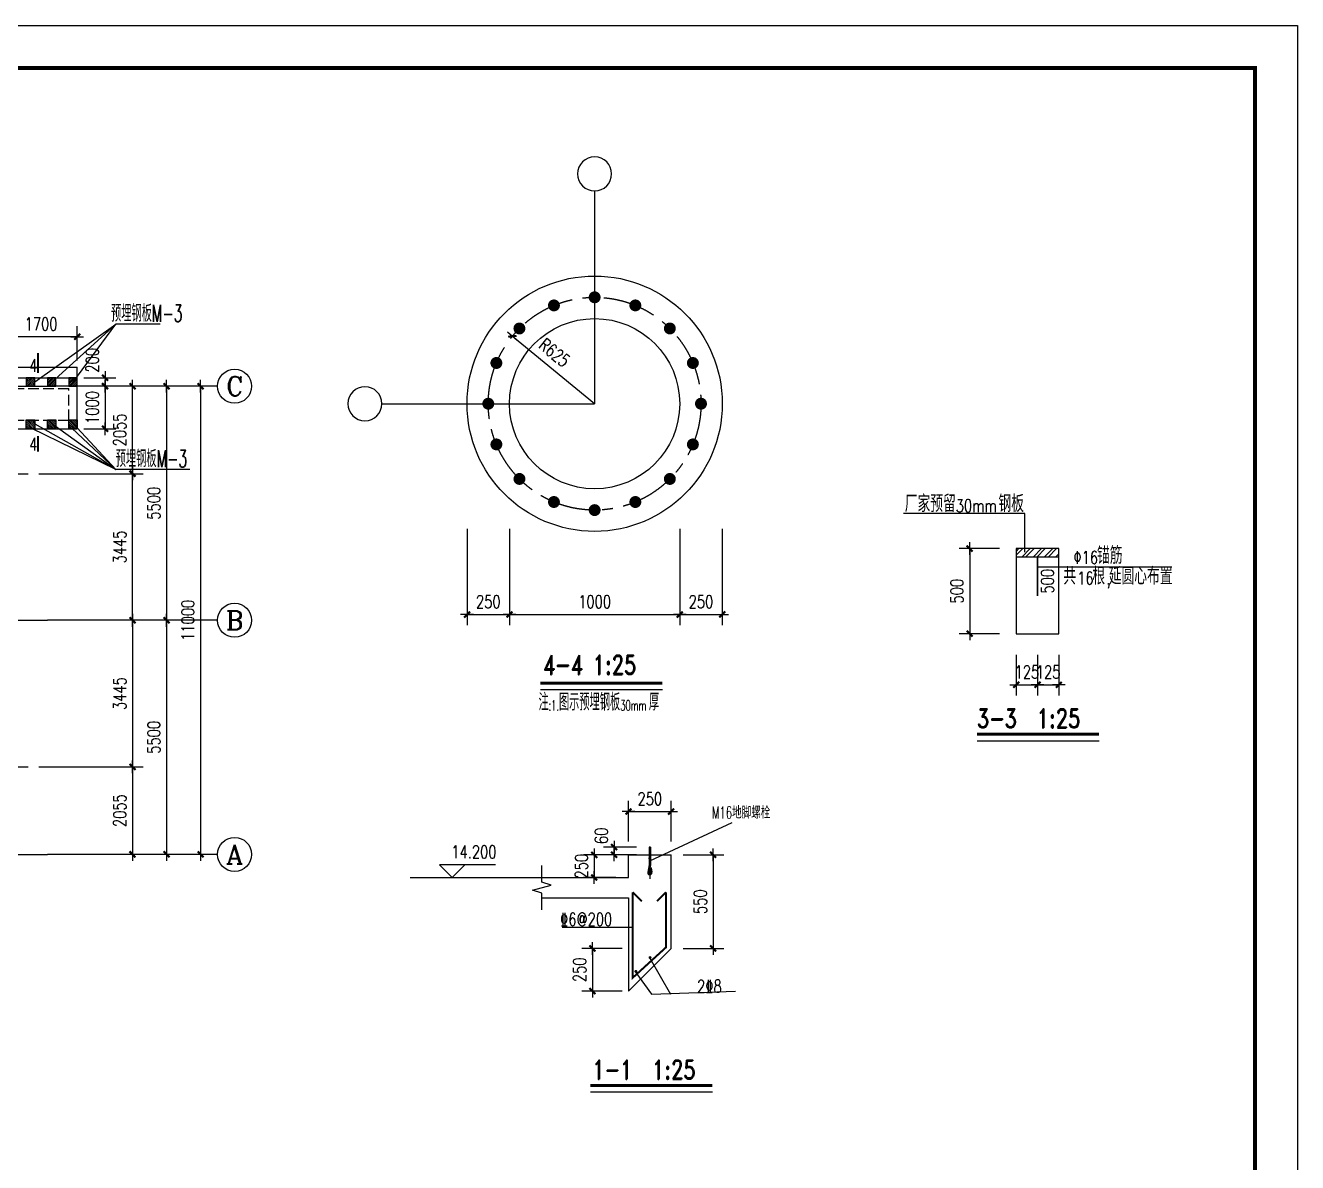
# Model space of a CAD drawing. Extents: x 1427168 to 1936200, y 1176778 to 1377202.
# Drawn here: x 1906298 to 1936200, y 1209965 to 1236683 of the extents above; entities that cross this region are included whole.
import ezdxf
from ezdxf.enums import TextEntityAlignment as Align

# ---------------------------------------------------------------- set-up
doc = ezdxf.new("R2010")
doc.units = 0
doc.header["$LTSCALE"] = 1000
doc.header["$MEASUREMENT"] = 0
for name, pattern in [('CENTER', [2, 1.25, -0.25, 0.25, -0.25]), ('DASH', [0.35, 0.25, -0.1]), ('DOTE', [2.42, 2, -0.2, 0.02, -0.2])]:
    doc.linetypes.add(name, pattern=pattern)
doc.layers.get('0').update_dxf_attribs({"linetype": 'CONTINUOUS'})
doc.layers.get('DEFPOINTS').update_dxf_attribs({"linetype": 'CONTINUOUS'})
for name, color, linetype in [('01粗实线层', 7, 'CONTINUOUS'), ('1轮廓实线层', 7, 'CONTINUOUS'), ('2', 2, 'CONTINUOUS'), ('2细线层', 4, 'CONTINUOUS'), ('3', 4, 'CONTINUOUS'), ('31', 4, 'DASH'), ('3中心线层', 1, 'CENTER'), ('5剖面线层', 2, 'CONTINUOUS'), ('6', 1, 'CONTINUOUS'), ('AXIS', 3, 'CONTINUOUS'), ('AXIS_TEXT', 7, 'CONTINUOUS'), ('DOTE', 1, 'DOTE'), ('PUB_DIM', 3, 'CONTINUOUS'), ('PUB_TEXT', 7, 'CONTINUOUS'), ('PUB_TITLE', 4, 'CONTINUOUS'), ('WA', 9, 'CONTINUOUS')]:
    doc.layers.add(name, color=color, linetype=linetype)
doc.styles.add('_HZTXT', font='txt.shx', dxfattribs={"width": 0.75, "bigfont": 'HZTXT.shx'})
doc.styles.add('_ROMAND', font='ROMAND.shx', dxfattribs={"width": 0.75})
doc.styles.add('_TXT', font='TXT.shx', dxfattribs={"width": 0.75})
doc.styles.add('_TXT1', font='TXT1.shx', dxfattribs={"width": 0.6})
doc.styles.add('COMPLEX', font='COMPLEX')
doc.styles.add('DIM_FONT', font='SIMPLEX.shx', dxfattribs={"width": 0.75})
doc.styles.add('PC_TEXTSTYLE', font='isocp.shx', dxfattribs={"width": 0.8, "bigfont": 'hzfs.shx'})
doc.dimstyles.new('25', dxfattribs={"dimtxt": 300, "dimasz": 1, "dimexe": 250, "dimexo": 300, "dimgap": 150, "dimtad": 1, "dimdec": 0, "dimlfac": 0.25, "dimzin": 0, "dimtxsty": 'DIM_FONT', "dimblk": '_DIMX', "dimcen": 0.09, "dimclrt": 7, "dimazin": 3, "dimtfac": 1, "dimtdec": 0, "dimtix": 1, "dimtmove": 0, "dimatfit": 3, "dimtolj": 1, "dimtzin": 0})
doc.dimstyles.new('AXIS', dxfattribs={"dimtxt": 300, "dimasz": 1, "dimexe": 250, "dimexo": 300, "dimgap": 150, "dimtad": 1, "dimdec": 0, "dimzin": 0, "dimtxsty": 'DIM_FONT', "dimblk": '_DIMX', "dimcen": 0.09, "dimse1": 1, "dimse2": 1, "dimclrt": 7, "dimazin": 3, "dimtfac": 1, "dimtdec": 0, "dimtix": 1, "dimtmove": 0, "dimatfit": 3, "dimtolj": 1, "dimtzin": 0})
doc.dimstyles.new('DIMA', dxfattribs={"dimtxt": 300, "dimasz": 1, "dimexe": 250, "dimexo": 300, "dimgap": 150, "dimtad": 1, "dimdec": 0, "dimzin": 0, "dimtxsty": 'DIM_FONT', "dimblk": '_DIMX', "dimcen": 0.09, "dimse1": 1, "dimclrt": 7, "dimazin": 3, "dimtfac": 1, "dimtdec": 0, "dimtix": 1, "dimtmove": 0, "dimatfit": 3, "dimtolj": 1, "dimtzin": 0})
doc.dimstyles.new('DIMB', dxfattribs={"dimtxt": 300, "dimasz": 1, "dimexe": 250, "dimexo": 300, "dimgap": 150, "dimtad": 1, "dimdec": 0, "dimzin": 0, "dimtxsty": 'DIM_FONT', "dimblk": '_DIMX', "dimcen": 0.09, "dimse2": 1, "dimclrt": 7, "dimazin": 3, "dimtfac": 1, "dimtdec": 0, "dimtix": 1, "dimtmove": 0, "dimatfit": 3, "dimtolj": 1, "dimtzin": 0})
doc.dimstyles.new('DIMN', dxfattribs={"dimtxt": 300, "dimasz": 1, "dimexe": 250, "dimexo": 300, "dimgap": 150, "dimtad": 1, "dimdec": 0, "dimzin": 0, "dimtxsty": 'DIM_FONT', "dimblk": '_DIMX', "dimcen": 0.09, "dimclrt": 7, "dimazin": 3, "dimtfac": 1, "dimtdec": 0, "dimtix": 1, "dimtmove": 0, "dimatfit": 3, "dimtolj": 1, "dimtzin": 0})
pattern_1 = [(45, (1615088.967, 1491730.806), (-22.4506403, 22.4506403), [])]
pattern_2 = [(315, (1615088.967, 963891.263), (-22.4506403, -22.4506403), [])]

# ---------------------------------------------------------------- blocks, each defined once
blk = doc.blocks.new('_DIMX')
blk.add_line((-150, 0), (150, 0))
at = {"const_width": 50}
blk.add_lwpolyline([(-70, -70), (70, 70)], dxfattribs=at)
blk = doc.blocks.new('*D159')
at = {"layer": 'AXIS', "color": 0}
blk.add_line((1909615, 1228205), (1909615, 1222707), dxfattribs=at)
at = {"layer": 'DEFPOINTS', "color": 0}
for p in [(1906815, 1228206), (1906815, 1222706), (1909615, 1222706)]:
    blk.add_point(p, dxfattribs=at)
at = {"layer": 'AXIS', "color": 0}
for p, rotation in [((1909615, 1228206), 90), ((1909615, 1222706), 270)]:
    blk.add_blockref('_DIMX', p, dxfattribs=dict(at, rotation=rotation))
at = {"layer": 'AXIS', "color": 7, "insert": (1909315, 1225456), "char_height": 300, "attachment_point": 5, "rotation": 90, "style": 'DIM_FONT'}
blk.add_mtext('\\A1;5500', dxfattribs=at)
blk = doc.blocks.new('*D160')
at = {"layer": 'AXIS', "color": 0}
blk.add_line((1909615, 1222705), (1909615, 1217207), dxfattribs=at)
at = {"layer": 'DEFPOINTS', "color": 0}
for p in [(1906815, 1222706), (1906815, 1217206), (1909615, 1217206)]:
    blk.add_point(p, dxfattribs=at)
at = {"layer": 'AXIS', "color": 0}
for p, rotation in [((1909615, 1222706), 90), ((1909615, 1217206), 270)]:
    blk.add_blockref('_DIMX', p, dxfattribs=dict(at, rotation=rotation))
at = {"layer": 'AXIS', "color": 7, "insert": (1909315, 1219956), "char_height": 300, "attachment_point": 5, "rotation": 90, "style": 'DIM_FONT'}
blk.add_mtext('\\A1;5500', dxfattribs=at)
blk = doc.blocks.new('*D161')
at = {"layer": 'AXIS', "color": 0}
blk.add_line((1910415, 1228205), (1910415, 1217207), dxfattribs=at)
at = {"layer": 'DEFPOINTS', "color": 0}
for p in [(1906815, 1228206), (1906815, 1217206), (1910415, 1217206)]:
    blk.add_point(p, dxfattribs=at)
at = {"layer": 'AXIS', "color": 0}
for p, rotation in [((1910415, 1228206), 90), ((1910415, 1217206), 270)]:
    blk.add_blockref('_DIMX', p, dxfattribs=dict(at, rotation=rotation))
at = {"layer": 'AXIS', "color": 7, "insert": (1910115, 1222706), "char_height": 300, "attachment_point": 5, "rotation": 90, "style": 'DIM_FONT'}
blk.add_mtext('\\A1;11000', dxfattribs=at)
blk = doc.blocks.new('_AXISO')
blk.add_circle((0, 0), 0.5)
at = {"layer": 'AXIS_TEXT', "style": 'COMPLEX', "width": 1.041667}
blk.add_attdef('A', text='', height=0.56, dxfattribs=at).set_placement((-0.25, -0.28), (0.25, -0.28), align=Align.FIT)
blk = doc.blocks.new('*D188')
at = {"layer": 'AXIS', "color": 0}
for p, q in [((1908815, 1222705), (1908815, 1219262)), ((1906815, 1219261), (1909065, 1219261))]:
    blk.add_line(p, q, dxfattribs=at)
at = {"layer": 'DEFPOINTS', "color": 0}
for p in [(1906515, 1222706), (1906515, 1219261), (1908815, 1219261)]:
    blk.add_point(p, dxfattribs=at)
at = {"layer": 'AXIS', "color": 0}
for p, rotation in [((1908815, 1222706), 90), ((1908815, 1219261), 270)]:
    blk.add_blockref('_DIMX', p, dxfattribs=dict(at, rotation=rotation))
at = {"layer": 'AXIS', "color": 7, "insert": (1908515, 1220984), "char_height": 300, "attachment_point": 5, "rotation": 90, "style": 'DIM_FONT'}
blk.add_mtext('\\A1;3445', dxfattribs=at)
blk = doc.blocks.new('*D189')
at = {"layer": 'AXIS', "color": 0}
for p, q in [((1906815, 1219261), (1909065, 1219261)), ((1908815, 1219260), (1908815, 1217207))]:
    blk.add_line(p, q, dxfattribs=at)
at = {"layer": 'DEFPOINTS', "color": 0}
for p in [(1906515, 1219261), (1906515, 1217206), (1908815, 1217206)]:
    blk.add_point(p, dxfattribs=at)
at = {"layer": 'AXIS', "color": 0}
for p, rotation in [((1908815, 1219261), 90), ((1908815, 1217206), 270)]:
    blk.add_blockref('_DIMX', p, dxfattribs=dict(at, rotation=rotation))
at = {"layer": 'AXIS', "color": 7, "insert": (1908515, 1218234), "char_height": 300, "attachment_point": 5, "rotation": 90, "style": 'DIM_FONT'}
blk.add_mtext('\\A1;2055', dxfattribs=at)
blk = doc.blocks.new('*D207')
at = {"layer": 'AXIS', "color": 0}
for p, q in [((1905815, 1228812), (1905815, 1229617)), ((1907515, 1228812), (1907515, 1229617)), ((1907514, 1229367), (1905816, 1229367))]:
    blk.add_line(p, q, dxfattribs=at)
at = {"layer": 'DEFPOINTS', "color": 0}
for p in [(1905815, 1229367), (1905815, 1228512), (1907515, 1228512)]:
    blk.add_point(p, dxfattribs=at)
at = {"layer": 'AXIS', "color": 0, "rotation": 180}
blk.add_blockref('_DIMX', (1905815, 1229367), dxfattribs=at)
at = {"layer": 'AXIS', "color": 0}
blk.add_blockref('_DIMX', (1907515, 1229367), dxfattribs=at)
at = {"layer": 'AXIS', "color": 7, "insert": (1906665, 1229667), "char_height": 300, "attachment_point": 5, "style": 'DIM_FONT'}
blk.add_mtext('\\A1;1700', dxfattribs=at)
blk = doc.blocks.new('*D208')
at = {"layer": 'AXIS', "color": 0}
for p, q in [((1907672, 1228406), (1908419, 1228406)), ((1908169, 1228407), (1908169, 1228408)), ((1908169, 1228406), (1908169, 1228206)), ((1908169, 1228205), (1908169, 1228204))]:
    blk.add_line(p, q, dxfattribs=at)
at = {"layer": 'DEFPOINTS', "color": 0}
for p in [(1907372, 1228406), (1907372, 1228206), (1908169, 1228206)]:
    blk.add_point(p, dxfattribs=at)
at = {"layer": 'AXIS', "color": 0}
for p, rotation in [((1908169, 1228406), 270), ((1908169, 1228206), 90)]:
    blk.add_blockref('_DIMX', p, dxfattribs=dict(at, rotation=rotation))
at = {"layer": 'AXIS', "color": 7, "insert": (1907869, 1228816), "char_height": 300, "attachment_point": 5, "rotation": 90, "style": 'DIM_FONT'}
blk.add_mtext('\\A1;200', dxfattribs=at)
blk = doc.blocks.new('*D209')
at = {"layer": 'AXIS', "color": 0}
for p, q in [((1908169, 1228207), (1908169, 1228208)), ((1908169, 1228206), (1908169, 1227206)), ((1907672, 1227206), (1908419, 1227206)), ((1908169, 1227205), (1908169, 1227204))]:
    blk.add_line(p, q, dxfattribs=at)
at = {"layer": 'DEFPOINTS', "color": 0}
for p in [(1907372, 1228206), (1907372, 1227206), (1908169, 1227206)]:
    blk.add_point(p, dxfattribs=at)
at = {"layer": 'AXIS', "color": 0}
for p, rotation in [((1908169, 1228206), 270), ((1908169, 1227206), 90)]:
    blk.add_blockref('_DIMX', p, dxfattribs=dict(at, rotation=rotation))
at = {"layer": 'AXIS', "color": 7, "insert": (1907869, 1227706), "char_height": 300, "attachment_point": 5, "rotation": 90, "style": 'DIM_FONT'}
blk.add_mtext('\\A1;1000', dxfattribs=at)
blk = doc.blocks.new('*D333')
at = {"layer": 'DEFPOINTS', "color": 0}
for p in [(1917743, 1229379), (1919677, 1227795)]:
    blk.add_point(p, dxfattribs=at)
at = {"layer": 'PUB_DIM', "color": 0}
blk.add_line((1919677, 1227795), (1917744, 1229378), dxfattribs=at)
at = {"layer": 'PUB_DIM', "color": 0, "rotation": 140.6926333148803}
blk.add_blockref('_DIMX', (1917743, 1229379), dxfattribs=at)
at = {"layer": 'PUB_DIM', "color": 7, "insert": (1918731, 1228995), "char_height": 300, "attachment_point": 5, "rotation": 320.6926, "style": 'DIM_FONT'}
blk.add_mtext('\\A1;{R625}{}{}', dxfattribs=at)
blk = doc.blocks.new('*D490')
at = {"layer": 'DEFPOINTS', "color": 0}
for p in [(1929493, 1224391), (1928493, 1222391), (1929493, 1222391)]:
    blk.add_point(p, dxfattribs=at)
at = {"layer": 'PUB_DIM', "color": 0}
for p, q in [((1929193, 1224391), (1928243, 1224391)), ((1928493, 1224390), (1928493, 1222392)), ((1929193, 1222391), (1928243, 1222391))]:
    blk.add_line(p, q, dxfattribs=at)
for p, rotation in [((1928493, 1224391), 90), ((1928493, 1222391), 270)]:
    blk.add_blockref('_DIMX', p, dxfattribs=dict(at, rotation=rotation))
at = {"layer": 'PUB_DIM', "color": 7, "insert": (1928193, 1223391), "char_height": 300, "attachment_point": 5, "rotation": 90, "style": 'DIM_FONT'}
blk.add_mtext('\\A1;500', dxfattribs=at)
blk = doc.blocks.new('*D491')
at = {"layer": 'DEFPOINTS', "color": 0}
for p in [(1930088, 1222191), (1930588, 1222191), (1930588, 1221191)]:
    blk.add_point(p, dxfattribs=at)
at = {"layer": 'PUB_DIM', "color": 0}
for p, q in [((1930088, 1221891), (1930088, 1220941)), ((1930588, 1221891), (1930588, 1220941)), ((1930087, 1221191), (1930086, 1221191)), ((1930088, 1221191), (1930588, 1221191)), ((1930589, 1221191), (1930590, 1221191))]:
    blk.add_line(p, q, dxfattribs=at)
blk.add_blockref('_DIMX', (1930088, 1221191), dxfattribs=at)
at = {"layer": 'PUB_DIM', "color": 0, "rotation": 180}
blk.add_blockref('_DIMX', (1930588, 1221191), dxfattribs=at)
at = {"layer": 'PUB_DIM', "color": 7, "insert": (1930338, 1221491), "char_height": 300, "attachment_point": 5, "style": 'DIM_FONT'}
blk.add_mtext('\\A1;125', dxfattribs=at)
blk = doc.blocks.new('*D492')
at = {"layer": 'DEFPOINTS', "color": 0}
for p in [(1929588, 1222191), (1930088, 1222191), (1930088, 1221191)]:
    blk.add_point(p, dxfattribs=at)
at = {"layer": 'PUB_DIM', "color": 0}
for p, q in [((1929588, 1221891), (1929588, 1220941)), ((1930088, 1221891), (1930088, 1220941)), ((1929587, 1221191), (1929586, 1221191)), ((1929588, 1221191), (1930088, 1221191)), ((1930089, 1221191), (1930090, 1221191))]:
    blk.add_line(p, q, dxfattribs=at)
blk.add_blockref('_DIMX', (1929588, 1221191), dxfattribs=at)
at = {"layer": 'PUB_DIM', "color": 0, "rotation": 180}
blk.add_blockref('_DIMX', (1930088, 1221191), dxfattribs=at)
at = {"layer": 'PUB_DIM', "color": 7, "insert": (1929838, 1221491), "char_height": 300, "attachment_point": 5, "style": 'DIM_FONT'}
blk.add_mtext('\\A1;125', dxfattribs=at)
blk = doc.blocks.new('*D499')
at = {"layer": 'DEFPOINTS', "color": 0}
for p in [(1920474, 1217194), (1919668, 1216664), (1920474, 1216664)]:
    blk.add_point(p, dxfattribs=at)
at = {"layer": 'PUB_DIM', "color": 0}
for p, q in [((1920174, 1217194), (1919418, 1217194)), ((1919668, 1217195), (1919668, 1217196)), ((1919668, 1217194), (1919668, 1216664)), ((1920174, 1216664), (1919418, 1216664)), ((1919668, 1216663), (1919668, 1216662))]:
    blk.add_line(p, q, dxfattribs=at)
for p, rotation in [((1919668, 1217194), 270), ((1919668, 1216664), 90)]:
    blk.add_blockref('_DIMX', p, dxfattribs=dict(at, rotation=rotation))
at = {"layer": 'PUB_DIM', "color": 7, "insert": (1919368, 1216929), "char_height": 300, "attachment_point": 5, "rotation": 90, "style": 'DIM_FONT'}
blk.add_mtext('\\A1;250', dxfattribs=at)
blk = doc.blocks.new('*D500')
at = {"layer": 'DEFPOINTS', "color": 0}
for p in [(1920625, 1214994), (1919625, 1213994), (1920625, 1213994)]:
    blk.add_point(p, dxfattribs=at)
at = {"layer": 'PUB_DIM', "color": 0}
for p, q in [((1920325, 1214994), (1919375, 1214994)), ((1919625, 1214993), (1919625, 1213995)), ((1920325, 1213994), (1919375, 1213994))]:
    blk.add_line(p, q, dxfattribs=at)
for p, rotation in [((1919625, 1214994), 90), ((1919625, 1213994), 270)]:
    blk.add_blockref('_DIMX', p, dxfattribs=dict(at, rotation=rotation))
at = {"layer": 'PUB_DIM', "color": 7, "insert": (1919325, 1214494), "char_height": 300, "attachment_point": 5, "rotation": 90, "style": 'DIM_FONT'}
blk.add_mtext('\\A1;{250}{}{}', dxfattribs=at)
blk = doc.blocks.new('*D501')
at = {"layer": 'DEFPOINTS', "color": 0}
for p in [(1921461, 1217194), (1921461, 1214994), (1922461, 1214994)]:
    blk.add_point(p, dxfattribs=at)
at = {"layer": 'PUB_DIM', "color": 0}
for p, q in [((1921761, 1217194), (1922711, 1217194)), ((1922461, 1217193), (1922461, 1214995)), ((1921761, 1214994), (1922711, 1214994))]:
    blk.add_line(p, q, dxfattribs=at)
for p, rotation in [((1922461, 1217194), 90), ((1922461, 1214994), 270)]:
    blk.add_blockref('_DIMX', p, dxfattribs=dict(at, rotation=rotation))
at = {"layer": 'PUB_DIM', "color": 7, "insert": (1922161, 1216094), "char_height": 300, "attachment_point": 5, "rotation": 90, "style": 'DIM_FONT'}
blk.add_mtext('\\A1;550', dxfattribs=at)
blk = doc.blocks.new('*D502')
at = {"layer": 'DEFPOINTS', "color": 0}
for p in [(1920134, 1217378), (1920961, 1217378), (1920958, 1217194)]:
    blk.add_point(p, dxfattribs=at)
at = {"layer": 'PUB_DIM', "color": 0}
for p, q in [((1920661, 1217378), (1919884, 1217378)), ((1920134, 1217379), (1920134, 1217380)), ((1920134, 1217194), (1920134, 1217378)), ((1920658, 1217194), (1919884, 1217194)), ((1920134, 1217193), (1920134, 1217192))]:
    blk.add_line(p, q, dxfattribs=at)
for p, rotation in [((1920134, 1217378), 270), ((1920134, 1217194), 90)]:
    blk.add_blockref('_DIMX', p, dxfattribs=dict(at, rotation=rotation))
at = {"layer": 'PUB_DIM', "color": 7, "insert": (1919834, 1217641), "char_height": 300, "attachment_point": 5, "rotation": 90, "style": 'DIM_FONT'}
blk.add_mtext('\\A1;{60}{}{}', dxfattribs=at)

msp = doc.modelspace()

# ---------------------------------------------------------------- hatches: boundary and pattern name
at = {"layer": '5剖面线层', "linetype": 'BYBLOCK', "ltscale": 1e-05}
h = msp.add_hatch(dxfattribs=at)
h.set_pattern_fill('ANSI31', color=256, scale=10, style=0)
h.set_pattern_definition(pattern_1)
h.paths.add_polyline_path([(1906514.5, 1228293.5), (1906514.5, 1228406), (1906314.5, 1228406), (1906314.5, 1228293.5)])
h.paths.add_polyline_path([(1906514.5, 1228206), (1906514.5, 1228293.5), (1906314.5, 1228293.5), (1906314.5, 1228206)])
h = msp.add_hatch(dxfattribs=at)
h.set_pattern_fill('ANSI31', color=256, scale=10, style=0)
h.set_pattern_definition(pattern_1)
h.paths.add_polyline_path([(1907014.5, 1228406), (1906814.5, 1228406), (1906814.5, 1228293.5), (1907014.5, 1228293.5)])
h.paths.add_polyline_path([(1907014.5, 1228293.5), (1906814.5, 1228293.5), (1906814.5, 1228206), (1907014.5, 1228206)])
h = msp.add_hatch(dxfattribs=at)
h.set_pattern_fill('ANSI31', color=256, scale=10, style=0)
h.set_pattern_definition([(45, (1615588.967, 1491730.806), (-22.4506403, 22.4506403), [])])
h.paths.add_polyline_path([(1907514.5, 1228406), (1907314.5, 1228406), (1907314.5, 1228293.5), (1907514.5, 1228293.5)])
h.paths.add_polyline_path([(1907514.5, 1228293.5), (1907314.5, 1228293.5), (1907314.5, 1228206), (1907514.5, 1228206)])
h = msp.add_hatch(dxfattribs=at)
h.set_pattern_fill('ANSI31', color=256, scale=10, style=0)
h.set_pattern_definition(pattern_2)
h.paths.add_polyline_path([(1906514.5, 1227216), (1906314.5, 1227216), (1906314.5, 1227328.5), (1906514.5, 1227328.5)])
h.paths.add_polyline_path([(1906514.5, 1227328.5), (1906314.5, 1227328.5), (1906314.5, 1227416), (1906514.5, 1227416)])
h = msp.add_hatch(dxfattribs=at)
h.set_pattern_fill('ANSI31', color=4, scale=10, angle=180, style=0)
h.set_pattern_definition([(225, (1429227.556, 1490109.29), (22.4506403, -22.4506403), [])])
h.paths.add_polyline_path([(1906514.5, 1227206), (1906514.5, 1227216), (1906314.5, 1227216), (1906314.5, 1227206)])
h = msp.add_hatch(dxfattribs=at)
h.set_pattern_fill('ANSI31', color=256, scale=10, style=0)
h.set_pattern_definition(pattern_2)
h.paths.add_polyline_path([(1907014.5, 1227216), (1906814.5, 1227216), (1906814.5, 1227328.5), (1907014.5, 1227328.5)])
h.paths.add_polyline_path([(1907014.5, 1227328.5), (1906814.5, 1227328.5), (1906814.5, 1227416), (1907014.5, 1227416)])
h = msp.add_hatch(dxfattribs=at)
h.set_pattern_fill('ANSI31', color=4, scale=10, angle=180, style=0)
h.set_pattern_definition([(225, (1429727.556, 1490109.29), (22.4506403, -22.4506403), [])])
h.paths.add_polyline_path([(1907014.5, 1227206), (1907014.5, 1227216), (1906814.5, 1227216), (1906814.5, 1227206)])
h = msp.add_hatch(dxfattribs=at)
h.set_pattern_fill('ANSI31', color=256, scale=10, style=0)
h.set_pattern_definition([(315, (1615588.967, 963891.263), (-22.4506403, -22.4506403), [])])
h.paths.add_polyline_path([(1907514.5, 1227216), (1907314.5, 1227216), (1907314.5, 1227328.5), (1907514.5, 1227328.5)])
h.paths.add_polyline_path([(1907514.5, 1227328.5), (1907314.5, 1227328.5), (1907314.5, 1227416), (1907514.5, 1227416)])
h = msp.add_hatch(dxfattribs=at)
h.set_pattern_fill('ANSI31', color=4, scale=10, angle=180, style=0)
h.set_pattern_definition([(225, (1430227.556, 1490109.29), (22.4506403, -22.4506403), [])])
h.paths.add_polyline_path([(1907514.5, 1227206), (1907514.5, 1227216), (1907314.5, 1227216), (1907314.5, 1227206)])
h = msp.add_hatch(dxfattribs=at)
h.set_pattern_fill('ANSI31', color=256, scale=2, angle=90, style=0)
h.set_pattern_definition([(135, (1920974.3436, 1217121.9135), (-4.4901, -4.4901), [])])
edge = h.paths.add_edge_path()
edge.add_arc((1920966.9, 1217107.1), 12.3, 53.1301, 126.8699)
edge.add_ellipse((1920966.9, 1217126.8), major_axis=(0, 12.3), ratio=1, start_angle=143.1301, end_angle=216.8699)
h = msp.add_hatch(dxfattribs=at)
h.set_pattern_fill('ANSI31', color=256, scale=2, angle=-90, style=0)
h.set_pattern_definition([(315, (1920974.3436, 1217121.9135), (4.4901, 4.4901), [])])
edge = h.paths.add_edge_path()
edge.add_arc((1920981.7, 1217136.7), 12.3, 233.1301, 306.8699)
edge.add_ellipse((1920981.7, 1217117), major_axis=(0, 12.3), ratio=1, start_angle=323.1301, end_angle=396.8699)
at = {"layer": 'WA'}
h = msp.add_hatch(dxfattribs=at)
h.set_pattern_fill('ANSI32', color=256, scale=500, style=0)
h.set_pattern_definition([(45, (1277818.14, 1381840.32), (-132.58252, 132.58252), []), (45, (1277906.53, 1381840.32), (-132.58252, 132.58252), [])])
h.paths.add_polyline_path([(1930587.6, 1224190.5), (1930587.6, 1224390.5), (1929587.6, 1224390.5), (1929587.6, 1224190.5)])

# ---------------------------------------------------------------- linework, layer by layer
for p, q in [((1909464.5, 1229661.2), (1908420.7, 1229661.2)), ((1872364.5, 1228656), (1907514.5, 1228656)), ((1910158.6, 1226251.1), (1908420.7, 1226251.1)), ((1930087.6, 1223964.7), (1933247.7, 1223964.7)), ((1916329.7, 1216663.7), (1916029.7, 1216963.7)), ((1917349.7, 1216963.7), (1916029.7, 1216963.7)), ((1917349.7, 1216963.7), (1916029.7, 1216963.7)), ((1916629.7, 1216963.7), (1916329.7, 1216663.7)), ((1918439.2, 1216553.7), (1918439.2, 1216943.7)), ((1918219.2, 1216363.7), (1918659.2, 1216483.7)), ((1918659.2, 1216483.7), (1918439.2, 1216553.7)), ((1918439.2, 1216293.7), (1918219.2, 1216363.7)), ((1918439.2, 1215903.7), (1918439.2, 1216293.7)), ((1918911.4, 1215497.4), (1920563.9, 1215497.4)), ((1920978.5, 1214763.5), (1921459.5, 1213924.7)), ((1920625.6, 1214463), (1921017.6, 1213924.7)), ((1921017.6, 1213924.7), (1922985.3, 1213994.7))]:
    msp.add_line(p, q)
for points in [[(1929793, 1224303.4), (1929793, 1225213.8), (1926938.7, 1225213.8)], [(1918401.1, 1221077.9), (1921270.7, 1221077.9)]]:
    msp.add_lwpolyline(points)
for points, const_width in [([(1930087.6, 1224190.5), (1930087.6, 1223278.4)], 45), ([(1918401.1, 1221227.9), (1921270.7, 1221227.9)], 70), ([(1920572.8, 1216316.3), (1920785, 1216104.2)], 45), ([(1920572.8, 1216316.3), (1920572.8, 1214306.6), (1921355.5, 1215021.4), (1921355.5, 1216316.3)], 45), ([(1921355.5, 1216316.3), (1921143.3, 1216104.2)], 45)]:
    msp.add_lwpolyline(points, dxfattribs=dict(const_width=const_width))
at = {"const_width": 35}
for points in [[(1920991.2, 1214793.1, 1), (1920969, 1214766, 1), (1920991.2, 1214793.1)], [(1920629.9, 1214455.3, -1), (1920664.9, 1214455.3, -1), (1920629.9, 1214455.3)]]:
    msp.add_lwpolyline(points, format="xyb", dxfattribs=at)
at = {"layer": '01粗实线层', "linetype": 'BYBLOCK', "ltscale": 1e-05}
for p, q in [((1906514.5, 1228306), (1908420.7, 1229661.2)), ((1906913.6, 1228293.5), (1908420.7, 1229661.2)), ((1907414.5, 1228293.5), (1908420.7, 1229661.2)), ((1908420.7, 1226251.1), (1906436, 1227220.3)), ((1906514.5, 1227326), (1908420.7, 1226251.1)), ((1906913.6, 1227338.5), (1908420.7, 1226251.1)), ((1907388.1, 1227221.1), (1908420.7, 1226251.1)), ((1907414.5, 1227338.5), (1908420.7, 1226251.1)), ((1920974.3, 1217051.8), (1922907.7, 1217952.4)), ((1915337.7, 1216663.7), (1918439.2, 1216663.7))]:
    msp.add_line(p, q, dxfattribs=at)
at = {"layer": '01粗实线层', "color": 3, "linetype": 'BYBLOCK', "ltscale": 1e-05}
msp.add_line((1915337.7, 1216663.7), (1918439.2, 1216663.7), dxfattribs=at)
at = {"layer": '01粗实线层', "color": 4, "linetype": 'BYBLOCK', "ltscale": 1e-05}
for points in [[(1906314.5, 1227206), (1906514.5, 1227206), (1906514.5, 1227216), (1906314.5, 1227216)], [(1906814.5, 1227206), (1907014.5, 1227206), (1907014.5, 1227216), (1906814.5, 1227216)], [(1907314.5, 1227206), (1907514.5, 1227206), (1907514.5, 1227216), (1907314.5, 1227216)]]:
    msp.add_lwpolyline(points, close=True, dxfattribs=at)
at = {"layer": '01粗实线层', "linetype": 'BYBLOCK', "ltscale": 1e-05}
for points in [[(1906814.5, 1227206), (1907014.5, 1227206), (1907014.5, 1227216), (1906814.5, 1227216)], [(1907314.5, 1227206), (1907514.5, 1227206), (1907514.5, 1227216), (1907314.5, 1227216)]]:
    msp.add_lwpolyline(points, close=True, dxfattribs=at)
at = {"layer": '1轮廓实线层', "linetype": 'BYBLOCK', "ltscale": 1e-05}
for p, q in [((1920960.7, 1217377.9), (1920958.3, 1217375.5)), ((1920990.3, 1217375.5), (1920958.3, 1217375.5)), ((1920958.3, 1217375.5), (1920958.3, 1217191.4)), ((1920987.9, 1217377.9), (1920960.7, 1217377.9)), ((1920990.3, 1217191.4), (1920958.3, 1217191.4)), ((1920958.3, 1217191.4), (1920959.5, 1217181.4)), ((1920959.5, 1217191.4), (1920959.5, 1217126.8)), ((1920989.1, 1217181.4), (1920959.5, 1217181.4)), ((1920959.5, 1217117), (1920959.5, 1216963.9)), ((1920959.5, 1216963.9), (1920925.6, 1216787.2)), ((1920989.1, 1216963.9), (1920954.7, 1216781.7)), ((1921003.4, 1216890.3), (1920974.3, 1216884.8)), ((1920994, 1216781.7), (1920974.3, 1216884.8)), ((1921003.4, 1216890.3), (1921023.1, 1216787.2))]:
    msp.add_line(p, q, dxfattribs=at)
at = {"layer": '1轮廓实线层', "linetype": 'BYBLOCK', "ltscale": 1e-05, "extrusion": (-1.22465e-16, 2.24964e-32, -1)}
for p, q in [((1920987.9, 1217377.9), (1920990.3, 1217375.5)), ((1920990.3, 1217375.5), (1920990.3, 1217191.4)), ((1920989.1, 1217191.4), (1920989.1, 1217126.8)), ((1920990.3, 1217191.4), (1920989.1, 1217181.4)), ((1920989.1, 1217117), (1920989.1, 1216963.9))]:
    msp.add_line(p, q, dxfattribs=at)
at = {"layer": '1轮廓实线层', "ltscale": 1e-05}
for points in [[(1906514.5, 1228406), (1906314.5, 1228406), (1906314.5, 1228206), (1906514.5, 1228206)], [(1907014.5, 1228406), (1906814.5, 1228406), (1906814.5, 1228206), (1907014.5, 1228206)], [(1907514.5, 1228406), (1907314.5, 1228406), (1907314.5, 1228206), (1907514.5, 1228206)], [(1906514.5, 1227216), (1906314.5, 1227216), (1906314.5, 1227416), (1906514.5, 1227416)], [(1907014.5, 1227216), (1906814.5, 1227216), (1906814.5, 1227416), (1907014.5, 1227416)], [(1907514.5, 1227216), (1907314.5, 1227216), (1907314.5, 1227416), (1907514.5, 1227416)]]:
    msp.add_lwpolyline(points, close=True, dxfattribs=at)
at = {"layer": '1轮廓实线层', "linetype": 'BYBLOCK', "ltscale": 1e-05, "extrusion": (1.22465e-16, -2.24964e-32, -1)}
msp.add_arc((-1920966.9, 1217136.7), 12.3, 233.1301, 306.8699, dxfattribs=at)
at = {"layer": '1轮廓实线层', "linetype": 'BYBLOCK', "ltscale": 1e-05}
for centre, radius, start, end in [((1920966.9, 1217107.1), 12.3, 53.1301, 126.8699), ((1920981.7, 1217136.7), 12.3, 233.1301, 306.8699), ((1920974.3, 1216777.9), 49.6, 169.2166, 10.7834), ((1920974.3, 1216777.9), 20, 169.2166, 10.7834)]:
    msp.add_arc(centre, radius, start, end, dxfattribs=at)
at = {"layer": '1轮廓实线层', "linetype": 'BYBLOCK', "ltscale": 1e-05, "extrusion": (3.7494e-32, 1.22465e-16, -1)}
msp.add_arc((-1920966.9, 1217126.8), 12.3, 233.1301, 306.8699, dxfattribs=at)
at = {"layer": '1轮廓实线层', "linetype": 'BYBLOCK', "ltscale": 1e-05, "extrusion": (-2.24964e-32, -1.22465e-16, -1)}
msp.add_arc((-1920981.7, 1217117), 12.3, 53.1301, 126.8699, dxfattribs=at)
at = {"layer": '1轮廓实线层', "linetype": 'BYBLOCK', "ltscale": 1e-05, "extrusion": (-1.22465e-16, 3.7494e-32, -1)}
msp.add_arc((-1920981.7, 1217107.1), 12.3, 53.1301, 126.8699, dxfattribs=at)
at = {"layer": '2'}
for p, q in [((1929587.6, 1224390.5), (1929587.6, 1222390.5)), ((1930587.6, 1224390.5), (1929587.6, 1224390.5)), ((1930587.6, 1222390.5), (1930587.6, 1224390.5)), ((1930587.6, 1224190.5), (1929587.6, 1224190.5)), ((1929587.6, 1222390.5), (1930587.6, 1222390.5)), ((1920474.3, 1216663.7), (1920474.3, 1217193.7)), ((1920474.3, 1217193.7), (1921474.3, 1217193.7)), ((1921474.3, 1214993.7), (1921474.3, 1217193.7)), ((1918439.2, 1216663.7), (1920474.3, 1216663.7)), ((1918439.2, 1216183.7), (1920474.3, 1216183.7)), ((1920474.3, 1216183.7), (1920474.3, 1213993.7)), ((1920474.3, 1213993.7), (1921474.3, 1214993.7))]:
    msp.add_line(p, q, dxfattribs=at)
at = {"layer": '2细线层', "linetype": 'BYBLOCK', "ltscale": 1e-05}
for p, q in [((1920960.7, 1217377.9), (1920960.7, 1217191.4)), ((1920960.7, 1217191.4), (1920959.5, 1217181.4))]:
    msp.add_line(p, q, dxfattribs=at)
at = {"layer": '2细线层', "linetype": 'BYBLOCK', "ltscale": 1e-05, "extrusion": (-1.22465e-16, 2.24964e-32, -1)}
for p, q in [((1920987.9, 1217377.9), (1920987.9, 1217191.4)), ((1920987.9, 1217191.4), (1920989.1, 1217181.4))]:
    msp.add_line(p, q, dxfattribs=at)
at = {"layer": '3'}
for p, q in [((1906014.5, 1228406), (1907514.5, 1228406)), ((1907514.5, 1227206), (1907514.5, 1228656)), ((1906014.5, 1227206), (1907514.5, 1227206))]:
    msp.add_line(p, q, dxfattribs=at)
for radius in [3000, 2000]:
    msp.add_circle((1919677.4, 1227795.2), radius, dxfattribs=at)
at = {"layer": '31'}
for p, q in [((1906014.5, 1228156), (1907314.5, 1228156)), ((1907314.5, 1227406), (1907314.5, 1228156)), ((1906014.5, 1227406), (1907314.5, 1227406))]:
    msp.add_line(p, q, dxfattribs=at)
at = {"layer": '3中心线层', "linetype": 'BYBLOCK', "ltscale": 1e-05}
for p, q in [((1920974.3, 1217383.9), (1920974.3, 1216627.9)), ((1921029.9, 1216777.9), (1920930.7, 1216777.9)), ((1920974.3, 1216963.9), (1920940.2, 1216784.4)), ((1921008.5, 1216784.4), (1920988.9, 1216887.6))]:
    msp.add_line(p, q, dxfattribs=at)
msp.add_arc((1920974.3, 1216777.9), 34.8, 169.2166, 10.7834, dxfattribs=at)
at = {"layer": '6', "const_width": 140}
for points in [[(1918785.4, 1230131.7, 1), (1918656.1, 1230078.2, 1), (1918785.4, 1230131.7)], [(1919747.4, 1230295.2, 1), (1919607.4, 1230295.2, 1), (1919747.4, 1230295.2)], [(1920698.8, 1230078.2, 1), (1920569.5, 1230131.7, 1), (1920698.8, 1230078.2)], [(1917860.2, 1229513.5, -1), (1917959.2, 1229612.5, -1), (1917860.2, 1229513.5)], [(1921494.7, 1229513.5, 1), (1921395.7, 1229612.5, 1), (1921494.7, 1229513.5)], [(1917394.5, 1228816.6, 1), (1917340.9, 1228687.3, 1), (1917394.5, 1228816.6)], [(1922013.9, 1228687.3, 1), (1921960.3, 1228816.6, 1), (1922013.9, 1228687.3)], [(1917177.4, 1227865.2, 1), (1917177.4, 1227725.2, 1), (1917177.4, 1227865.2)], [(1922177.4, 1227725.2, 1), (1922177.4, 1227865.2, 1), (1922177.4, 1227725.2)], [(1917340.9, 1226903.2, 1), (1917394.5, 1226773.9, 1), (1917340.9, 1226903.2)], [(1921960.3, 1226773.9, 1), (1922013.9, 1226903.2, 1), (1921960.3, 1226773.9)], [(1917860.2, 1226077, 1), (1917959.2, 1225978, 1), (1917860.2, 1226077)], [(1921395.7, 1225978, 1), (1921494.7, 1226077, 1), (1921395.7, 1225978)], [(1918656.1, 1225512.3, 1), (1918785.4, 1225458.8, 1), (1918656.1, 1225512.3)], [(1919607.4, 1225295.2, 1), (1919747.4, 1225295.2, 1), (1919607.4, 1225295.2)], [(1920569.5, 1225458.8, 1), (1920698.8, 1225512.3, 1), (1920569.5, 1225458.8)]]:
    msp.add_lwpolyline(points, format="xyb", dxfattribs=at)
at = {"layer": 'AXIS'}
for p, q in [((1919677.4, 1232795.2), (1919677.4, 1227795.2)), ((1910814.5, 1228206), (1906814.5, 1228206)), ((1914677.4, 1227795.2), (1919677.4, 1227795.2)), ((1910814.5, 1222706), (1906814.5, 1222706)), ((1910814.5, 1217206), (1906814.5, 1217206))]:
    msp.add_line(p, q, dxfattribs=at)
at = {"layer": 'DEFPOINTS', "color": 0, "linetype": 'BYBLOCK'}
msp.add_point((1920452.8, 1214856.9), dxfattribs=at)
at = {"layer": 'DOTE', "linetype": 'CENTER'}
for p, q in [((1871814.5, 1228206), (1906814.5, 1228206)), ((1872614.5, 1226151), (1906814.5, 1226151)), ((1871814.5, 1222706), (1906814.5, 1222706)), ((1872614.5, 1219261), (1906814.5, 1219261)), ((1871814.5, 1217206), (1906814.5, 1217206))]:
    msp.add_line(p, q, dxfattribs=at)
msp.add_circle((1919677.4, 1227795.2), 2500, dxfattribs=at)
at = {"layer": 'PUB_DIM'}
for p, q in [((1916329.7, 1216663.7), (1916029.7, 1216963.7)), ((1916629.7, 1216963.7), (1916329.7, 1216663.7))]:
    msp.add_line(p, q, dxfattribs=at)
at = {"layer": 'PUB_DIM', "const_width": 50}
for points in [[(1906590.6, 1228987.5), (1906590.6, 1228519.4)], [(1906590.6, 1227039.8), (1906590.6, 1226671.7)]]:
    msp.add_lwpolyline(points, dxfattribs=at)
at = {"layer": 'PUB_TEXT', "const_width": 70}
for points in [[(1928665.5, 1220027.2), (1931535.1, 1220027.2)], [(1919576.6, 1211773.7), (1922446.2, 1211773.7)]]:
    msp.add_lwpolyline(points, dxfattribs=at)
at = {"layer": 'PUB_TEXT'}
for points in [[(1928665.5, 1219877.2), (1931535.1, 1219877.2)], [(1919576.6, 1211623.7), (1922446.2, 1211623.7)]]:
    msp.add_lwpolyline(points, dxfattribs=at)
at = {"layer": 'PUB_TITLE'}
msp.add_lwpolyline([(1852100.4, 1177282.9), (1852100.4, 1236682.9), (1936200.4, 1236682.9), (1936200.4, 1177282.9)], close=True, dxfattribs=at)
at = {"layer": 'PUB_TITLE', "const_width": 100}
msp.add_lwpolyline([(1854600.4, 1178282.9), (1935200.4, 1178282.9), (1935200.4, 1235682.9), (1854600.4, 1235682.9)], close=True, dxfattribs=at)

# ---------------------------------------------------------------- block references
at = {"layer": 'AXIS', "xscale": -800, "yscale": 800, "zscale": 800, "rotation": 180}
for p in [(1919677.4, 1233195.2), (1914277.4, 1227795.2)]:
    msp.add_blockref('_AXISO', p, dxfattribs=at)
at = {"layer": 'AXIS'}
ref = msp.add_blockref('_AXISO', (1911214.5, 1228206), dxfattribs=dict(at, xscale=800, yscale=800, zscale=800))
ref.add_attrib('A', 'C', dxfattribs={"layer": 'AXIS_TEXT', "height": 448, "style": 'COMPLEX', "width": 1.25}).set_placement((1911014.5, 1227982), (1911414.5, 1227982), align=Align.FIT)
ref = msp.add_blockref('_AXISO', (1911214.5, 1222706), dxfattribs=dict(at, xscale=800, yscale=800, zscale=800))
ref.add_attrib('A', 'B', dxfattribs={"layer": 'AXIS_TEXT', "height": 448, "style": 'COMPLEX', "width": 1.102941}).set_placement((1911014.5, 1222482), (1911414.5, 1222482), align=Align.FIT)
at = {"layer": 'AXIS', "xscale": 800, "yscale": 800, "zscale": 800}
msp.add_blockref('_AXISO', (1911214.5, 1217206), dxfattribs=at).add_auto_attribs({'A': 'A'})

# ---------------------------------------------------------------- texts
for s, height, style, width, p in [('%%13016', 300, '_TXT', 0.75, (1930933.5, 1224031.5)), ('锚筋', 400, '_HZTXT', 0.75, (1931486.8, 1224031.5)), ('共', 400, '_HZTXT', 0.75, (1930694.3, 1223544.7)), ('根', 400, '_HZTXT', 0.75, (1931377.1, 1223544.7)), ('延圆心布置', 400, '_HZTXT', 0.75, (1931762.3, 1223544.7)), ('16', 300, '_TXT', 0.75, (1931020.2, 1223544.7)), (',', 300, '_TXT', 0.75, (1931710.2, 1223544.7)), ('4-4 1:25', 450, '_ROMAND', 0.75, (1918459.4, 1221434.1)), ('注', 400, '_HZTXT', 0.6, (1918358.6, 1220585.5)), ('图示预埋钢板', 400, '_HZTXT', 0.6, (1918838, 1220585.5)), ('厚', 400, '_HZTXT', 0.6, (1920952.7, 1220585.5)), (':1.', 240, '_TXT1', 0.6, (1918592.5, 1220585.5)), ('30mm', 240, '_TXT1', 0.6, (1920278.7, 1220585.5)), ('1-1  1:25', 450, '_ROMAND', 0.75, (1919622.7, 1211923.7))]:
    msp.add_text(s, height=height, dxfattribs=dict(style=style, width=width)).set_placement(p)
at = {"layer": '01粗实线层', "linetype": 'BYBLOCK', "style": 'PC_TEXTSTYLE'}
msp.add_text('TH_SUPERPART', height=1e-29, rotation=270, dxfattribs=at).set_placement((1920974.3, 1217377.9))
at = {"layer": 'PUB_DIM', "style": '_TXT', "width": 0.75}
for p in [(1906386.6, 1228540.3), (1906386.6, 1226692.7)]:
    msp.add_text('4', height=300, dxfattribs=at).set_placement(p)
at = {"layer": 'PUB_DIM', "style": 'DIM_FONT', "width": 0.75}
msp.add_text('14.200', height=300, dxfattribs=at).set_placement((1916839.7, 1217263.7), align=Align.MIDDLE)
at = {"layer": 'PUB_TEXT'}
for s, height, style, width, p in [('预埋钢板M-3', 400, '_HZTXT', 0.6, (1908309.8, 1229719.5)), ('预埋钢板M-3', 400, '_HZTXT', 0.6, (1908420.5, 1226303.7)), ('厂家预留', 400, '_HZTXT', 0.75, (1926967.9, 1225246.9)), ('30mm', 300, '_TXT', 0.75, (1928165.5, 1225246.9)), ('钢板', 400, '_HZTXT', 0.75, (1929170.1, 1225246.9)), ('3-3  1:25', 450, '_ROMAND', 0.75, (1928665.5, 1220177.2)), ('M16地脚螺栓', 288, '_HZTXT', 0.6, (1922434.4, 1218046.5)), ('%%1326@200', 300, '_TXT1', 0.75, (1918866.2, 1215530.5)), ('2%%1328', 300, '_TXT1', 0.75, (1922084.9, 1213957.8))]:
    msp.add_text(s, height=height, dxfattribs=dict(at, style=style, width=width)).set_placement(p)
at = {"layer": 'PUB_TEXT', "style": '_TXT', "width": 0.75}
msp.add_text('500', height=300, rotation=90, dxfattribs=at).set_placement((1930470.9, 1223334.5))

# ---------------------------------------------------------------- dimensions: what is measured, and where the dimension line sits
at = {"layer": 'AXIS'}
dim = msp.add_linear_dim(base=(1905814.5, 1229367.1), p1=(1907514.5, 1228512), p2=(1905814.5, 1228512), dimstyle='DIMN', dxfattribs=at)
dim.commit()
dim.dimension.update_dxf_attribs({"geometry": '*D207', "text_midpoint": (1906664.5, 1229667.1)})
dim = msp.add_linear_dim(base=(1908168.9, 1228206), p1=(1907371.8, 1228406), p2=(1907371.8, 1228206), angle=270, dimstyle='DIMB', dxfattribs=at)
dim.commit()
dim.dimension.update_dxf_attribs({"geometry": '*D208', "text_midpoint": (1907868.9, 1228816), "dimtype": 160})
for base, p1, p2, dimstyle in [((1908814.5, 1228206), (1906514.5, 1226151), (1906514.5, 1228206), 'DIMB'), ((1908814.5, 1226151), (1906514.5, 1222706), (1906514.5, 1226151), 'DIMA')]:
    msp.add_linear_dim(base=base, p1=p1, p2=p2, angle=90, dimstyle=dimstyle, dxfattribs=at).render()
for p2, distance, picture, middle in [((1906814.5, 1222706), 2800, '*D159', (1909314.5, 1225456)), ((1906814.5, 1217206), 3600, '*D161', (1910114.5, 1222706))]:
    dim = msp.add_aligned_dim(p1=(1906814.5, 1228206), p2=p2, distance=distance, dimstyle='AXIS', dxfattribs=at)
    dim.commit()
    dim.dimension.update_dxf_attribs({"geometry": picture, "text_midpoint": middle})
for base, p1, p2, angle, dimstyle, picture, middle in [((1908168.9, 1227206), (1907371.8, 1228206), (1907371.8, 1227206), 270, 'DIMA', '*D209', (1907868.9, 1227706)), ((1908814.5, 1219261), (1906514.5, 1222706), (1906514.5, 1219261), 90, 'DIMA', '*D188', (1908514.5, 1220983.5)), ((1909614.5, 1217206), (1906814.5, 1222706), (1906814.5, 1217206), 90, 'AXIS', '*D160', (1909314.5, 1219956)), ((1908814.5, 1217206), (1906514.5, 1219261), (1906514.5, 1217206), 90, 'DIMB', '*D189', (1908514.5, 1218233.5))]:
    dim = msp.add_linear_dim(base=base, p1=p1, p2=p2, angle=angle, dimstyle=dimstyle, dxfattribs=at)
    dim.commit()
    dim.dimension.update_dxf_attribs({"geometry": picture, "text_midpoint": middle})
at = {"layer": 'PUB_DIM'}
dim = msp.add_radius_dim(center=(1919677.4, 1227795.2), mpoint=(1917743, 1229378.9), text='{R625}{}{}', dimstyle='25', dxfattribs=at)
dim.commit()
dim.dimension.update_dxf_attribs({"geometry": '*D333', "text_midpoint": (1918731.3, 1228994.8), "dimtype": 164})
for p1, p2, distance, text in [((1916677.4, 1225158.6), (1917677.4, 1225158.6), -2317, '{250}{}{}'), ((1917677.4, 1225158.6), (1921677.4, 1225158.6), -2317, '{1000}{}{}'), ((1921677.4, 1225158.6), (1922677.4, 1225158.6), -2317, '{250}{}{}'), ((1920474.3, 1217212.3), (1921474.3, 1217212.3), 1000, '{250}{}{}')]:
    msp.add_aligned_dim(p1=p1, p2=p2, distance=distance, text=text, dimstyle='25', dxfattribs=at).render()
for p1, p2, distance, picture, middle in [((1929492.6, 1224390.5), (1929492.6, 1222390.5), -1000, '*D490', (1928192.6, 1223390.5)), ((1929587.6, 1222190.5), (1930087.6, 1222190.5), -1000, '*D492', (1929837.6, 1221490.5)), ((1930087.6, 1222190.5), (1930587.6, 1222190.5), -1000, '*D491', (1930337.6, 1221490.5)), ((1921460.6, 1217193.7), (1921460.6, 1214993.7), 1000, '*D501', (1922160.6, 1216093.7))]:
    dim = msp.add_aligned_dim(p1=p1, p2=p2, distance=distance, dimstyle='25', dxfattribs=at)
    dim.commit()
    dim.dimension.update_dxf_attribs({"geometry": picture, "text_midpoint": middle})
dim = msp.add_linear_dim(base=(1920134.2, 1217377.9), p1=(1920958.3, 1217193.7), p2=(1920960.7, 1217377.9), angle=90, text='{60}{}{}', dimstyle='25', override={"dimgap": 150, "dimtad": 1, "dimjust": 0, "dimdec": 0, "dimlfac": 0.25, "dimse1": 0, "dimse2": 0, "dimsd1": 0, "dimsd2": 0}, dxfattribs=at)
dim.commit()
dim.dimension.update_dxf_attribs({"geometry": '*D502', "text_midpoint": (1919834.2, 1217641), "dimtype": 160})
dim = msp.add_linear_dim(base=(1919667.5, 1216663.7), p1=(1920474.3, 1217193.7), p2=(1920474.3, 1216663.7), angle=90, text='250', dimstyle='25', dxfattribs=at)
dim.commit()
dim.dimension.update_dxf_attribs({"geometry": '*D499', "text_midpoint": (1919367.5, 1216928.7)})
dim = msp.add_aligned_dim(p1=(1920624.9, 1214993.7), p2=(1920624.9, 1213993.7), distance=-1000, text='{250}{}{}', dimstyle='25', dxfattribs=at)
dim.commit()
dim.dimension.update_dxf_attribs({"geometry": '*D500', "text_midpoint": (1919324.9, 1214493.7)})

doc.saveas('drawing.dxf')
